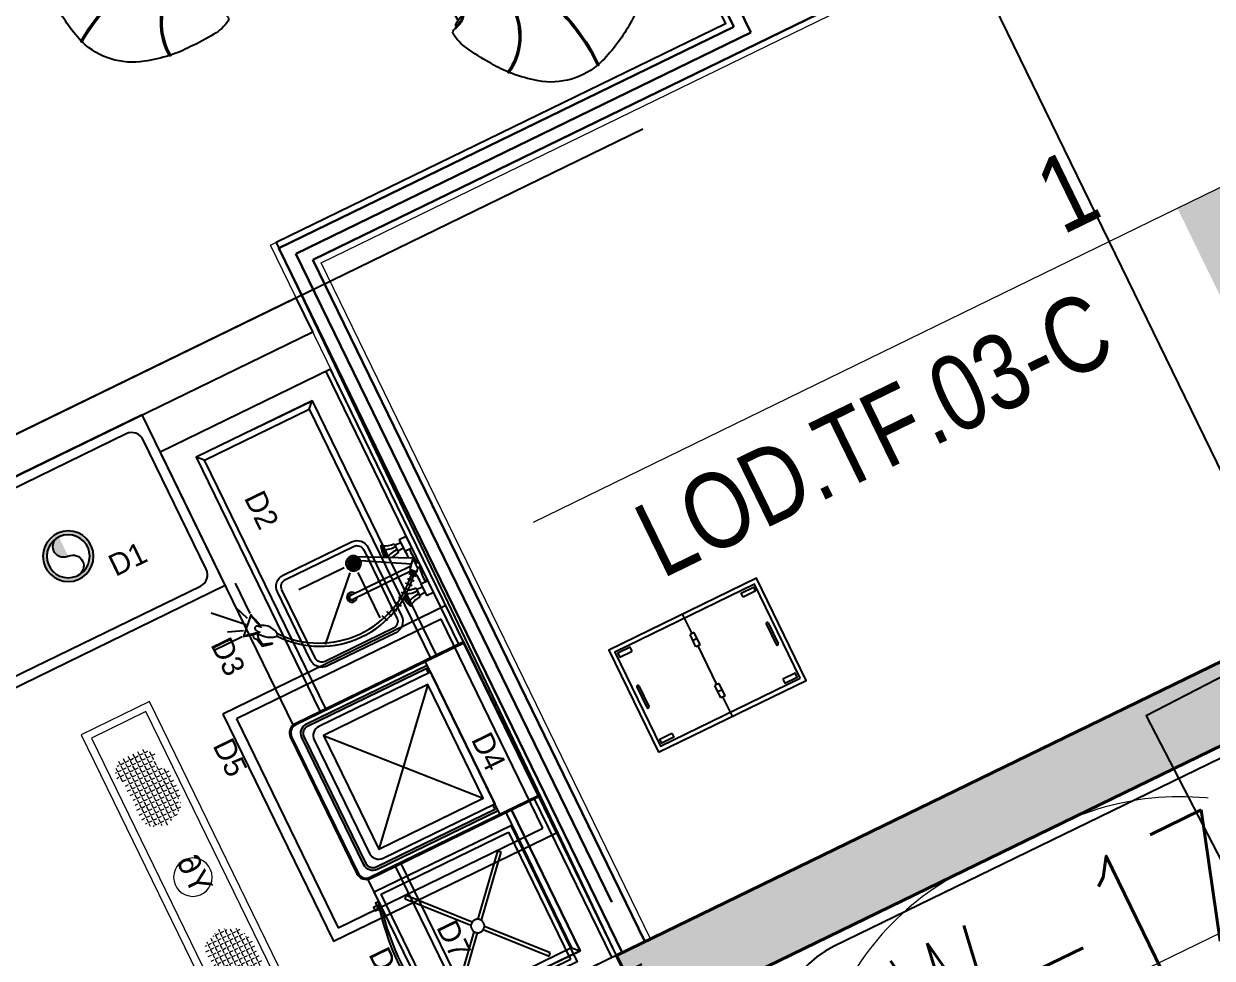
# Model space of a CAD drawing. Header units: millimetres. Extents: x 32582 to 41721, y -247935 to -234947.
# Drawn here: x 39140.2 to 39610.1, y -244107.4 to -243737.7 of the extents above; entities that cross this region are included whole.
import ezdxf
from ezdxf.enums import TextEntityAlignment as Align

# ---------------------------------------------------------------- set-up
doc = ezdxf.new("R2010")
doc.units = ezdxf.units.MM
doc.header["$LTSCALE"] = 300
doc.header["$MEASUREMENT"] = 0
for name, pattern in [('ACAD_ISO03W100', [30, 12, -18]), ('DASHED', [19.049999999999997, 12.7, -6.349999999999998]), ('DGN Style 2', [4.165224211938893, 2.499134527163335, -1.666089684775558]), ('DGN Style 4', [1.9026549028481765, 0.9507332431471213, -0.4753666215735606, 0.001188416553933902, -0.4753666215735606]), ('TDME_Fave_column_LGM$0$HIDDENX2', [0.75, 0.5, -0.25]), ('TDME_Fave_Core_L3$0$( Hidden )', [0.375, 0.25, -0.125])]:
    doc.linetypes.add(name, pattern=pattern)
for name, color, linetype in [('1', 1, 'Continuous'), ('I-FURNITURE', 2, 'Continuous'), ('ID-facade', 1, 'Continuous'), ('Kitchen-wall', 3, 'Continuous'), ('Sktürk_Çizgi', 7, 'Continuous')]:
    doc.layers.add(name, color=color, linetype=linetype)
for name, color, linetype, lineweight in [('A-_FNSH----_H-', 8, 'Continuous', 0), ('A-_RALG----_E-', 9, 'Continuous', 0), ('G-GRID_A', 1, 'DGN Style 4', 0), ('GRC-Ekipman', 4, 'Continuous', 25), ('GRC-yer ızgarası', 40, 'Continuous', 15), ('STRUCTURES', 3, 'DGN Style 2', 0), ('TARGET', 7, 'Continuous', 0), ('TDME_FASHION_L3$0$A-_FNSH----_E-', 7, 'Continuous', 13), ('TDME_FASHION_L3$0$A-_WALL----_E-', 1, 'Continuous', 30), ('TDME_Fave_column_L3$0$A-_CONC----_E-', 3, 'Continuous', 40), ('TDME_Fave_column_LGM$0$A-_SLABEDGE_E-', 2, 'Continuous', 13), ('TDME_Fave_Core_L3$0$A-_ANOTSYBL_P-', 1, 'Continuous', 30)]:
    doc.layers.add(name, color=color, linetype=linetype, lineweight=lineweight)
doc.layers.add('LEASE LINE', color=7, linetype='DGN Style 4', lineweight=30, true_color=0xf60929)
doc.styles.add('FAE-WSP-SW-04-PL-STR-0575-01$0$X-Level 4 GA$0$ROMANS', font='Romans.shx', dxfattribs={"width": 0.75})
doc.styles.add('GENTEXT', font='arial.ttf', dxfattribs={"height": 0.25})
doc.styles.get("Standard").update_dxf_attribs({"font": 'arial.ttf'})
doc.styles.add('TAKSİM', font='GOTHIC.TTF', dxfattribs={"height": 20})

# ---------------------------------------------------------------- blocks, each defined once
blk = doc.blocks.new('*U23')
at = {"layer": 'TARGET', "lineweight": 13}
blk.add_line((-1651.113605780009, 0), (1416.532969148101, 0), dxfattribs=at)
blk.add_solid([(1181.952332377434, -902.6254901885986), (1416.532968759537, -902.6254916191101), (1181.952332496643, 0), (1416.532969474792, 0)], dxfattribs=at)
at = {"layer": 'TARGET', "style": 'GENTEXT', "width": 0.8, "flags": 8}
blk.add_attdef('SECTIONNUMBER', text='', height=250.0000000000001, dxfattribs=at).set_placement((-131.5917048454285, 9.739329814910889, -6.784553192054061e-06), align=Align.BOTTOM_CENTER)
blk.add_attdef('SHEETNUMBER', text='', height=250.0000000000001, dxfattribs=at).set_placement((28.38478326797485, -112.6999402046204, -6.784553192052493e-06), align=Align.TOP_CENTER)
blk = doc.blocks.new('*U26')
at = {"layer": 'Defpoints'}
blk.add_lwpolyline([(-4.250000418682745, -2.00000000000007), (4.250000418682745, -2.00000000000007, 0.9999999999999999), (4.250000418682745, 2), (-4.250000418682745, 2, 0.9999999999999999)], format="xyb", close=True, dxfattribs=at)
at = {"layer": 'Defpoints', "style": 'FAE-WSP-SW-04-PL-STR-0575-01$0$X-Level 4 GA$0$ROMANS', "width": 0.75}
blk.add_attdef('SW_NO', text='', height=2.5, dxfattribs=at).set_placement((0, 0), align=Align.MIDDLE_CENTER)
blk = doc.blocks.new('A$C5ED46BB0')
at = {"layer": '1', "color": 1, "linetype": 'Continuous'}
blk.add_line((384.7143687448797, 478.6485025416528), (405.0515008130942, 478.6476356069011), dxfattribs=at)
for centre, radius, start, end in [((308.0188079828043, 499.4966634201837), 288.2363591753516, 108.8763352420021, 162.0641787355642), ((217.1211716123878, 773.0000841957606), 2.47680268503434, 18.08048896751484, 198.0804889674901), ((-417.0689818423625, 356.2081938907802), 756.4995704799138, 8.713086735933773, 33.36233767606597), ((386.6384253557935, 171.335925555989), 625.1949405496005, 89.447133967271, 105.5082429100715), ((-411.0806875614219, 355.8091086259299), 756.4995704799138, 8.86926549701986, 33.53811562246491), ((398.8943339992883, 135.514088671443), 661.0169677300429, 74.92027239226589, 90.53943157572783), ((1201.422778873605, 355.8091086259299), 756.4995704799138, 146.4618843775351, 171.1307345029801), ((1207.411073154546, 356.2081938907802), 756.4995704799138, 146.637662323934, 171.2869132640662), ((573.2209196997953, 773.0000841957606), 2.47680268503434, 341.9195110325099, 161.9195110324852), ((482.3232833293787, 499.4966634201837), 288.2363591753516, 17.93582126443586, 71.12366475799794), ((685.7570261778837, 366.828354330607), 688.5437976262473, 161.2406869129142, 169.7106585055949), ((104.5850651342994, 366.828354330607), 688.5437976262473, 10.28934149440512, 18.75931308708576), ((515.1036304760397, 404.4310727269437), 513.9595418294032, 171.0729751763405, 180.2097471846177), ((8.536424099226451, 486.885153693479), 2.940996239266989, 94.88079991432647, 246.6292550058341), ((20.61090020566803, 234.1426893210992), 250.3931039299243, 37.12317988068224, 93.0312881718708), ((20.61090020566803, 234.1426893210992), 255.9696799410094, 37.60565785074306, 92.75980622221596), ((384.7143687448797, 287.150664332516), 191.4978382091373, 89.99607913560214, 149.1802037005656), ((405.6277225673034, 287.150664332516), 191.4978382091373, 30.81979629943445, 90.17240468464644), ((769.7311911065148, 234.1426893210992), 255.9696799410094, 87.24019377778406, 142.3943421492569), ((769.7311911065148, 234.1426893210992), 250.3931039299243, 86.96871182812922, 142.8768201193178), ((781.8056672129566, 486.885153693479), 2.940996239266989, 293.3707449941659, 85.11920008567354), ((275.2384608361433, 404.4310727269437), 513.9595418294032, 359.7902528153822, 8.927024823659492), ((774.4100415443077, 360.2950148067926), 774.4161391370628, 176.8722095457439, 184.8479960705879), ((761.3950403322164, 239.1884780653322), 560.5047213700086, 164.8936358499819, 178.5750871006314), ((28.94705097996666, 239.188478065332), 560.5047213700085, 1.424912899368658, 15.10636415001809), ((15.93204976787547, 360.2950148067926), 774.4161391370628, 355.1520039294121, 3.127790454256069), ((164.2116357047097, 299.1366923736423), 161.504168488207, 181.5219625053804, 209.0181486314881), ((626.1304556074732, 299.1366923736418), 161.5041684882072, 330.9818513685119, 358.4780374946197), ((75.28839893871918, 255.7070268307609), 125.8017139854403, 307.0922083062513, 358.8246152448348), ((715.053692373464, 255.7070268307609), 125.8017139854403, 181.1753847551652, 232.9077916937487), ((36.19215389095802, 231.3153252542515), 16.88879050330972, 218.5374077042029, 288.0733895719567), ((76.03105442841161, 147.1629888509001), 76.3825808169487, 59.6569940233533, 116.9347244905173), ((73.28390330091156, 46.34618825760867), 172.1880536648567, 76.5442433825742, 100.3340303790173), ((60.4248894313248, 216.7138484181942), 6.255844113696832, 173.010044704191, 252.1016223527563), ((75.22615104427041, 323.7169189964977), 114.1874768758671, 261.5781813723997, 287.3553052673132), ((-3.513086792130252, 147.0640960775718), 101.1443062408895, 2.903558127421923, 38.14215588253222), ((75.28657304808826, 178.4922135642746), 52.37764412821211, 329.2085686656823, 41.33040826515006), ((715.0555182640951, 178.4922135642746), 52.37764412821211, 138.6695917348499, 210.7914313343177), ((714.3110368837713, 147.1629888509001), 76.3825808169487, 63.06527550948269, 120.3430059766467), ((717.0581880112715, 46.34618825760867), 172.1880536648567, 79.6659696209827, 103.4557566174258), ((715.115940267913, 323.7169189964977), 114.1874768758671, 252.6446947326868, 278.4218186276003), ((793.855178104313, 147.0640960775718), 101.1443062408895, 141.8578441174678, 177.0964418725781), ((729.9172018808581, 216.7138484181942), 6.255844113696832, 287.8983776472437, 6.989955295809006), ((754.149937421225, 231.3153252542515), 16.88879050330972, 251.9266104280433, 321.4625922957971), ((93.92519179383203, 149.3723751060186), 3.94899349888973, 48.55626404119092, 185.8455073826219), ((240.1772693473504, 153.4981519692894), 150.2487807838439, 181.72695400109, 267.27427199285), ((116.69945968406, 282.8699494802459), 132.0850267103312, 261.220474986607, 285.1229813650784), ((550.1648219648328, 153.4981519692894), 150.2487807838439, 272.72572800715, 358.27304599891), ((673.6426316281227, 282.8699494802459), 132.0850267103312, 254.877018634909, 278.779525013393), ((696.416899518351, 149.3723751060186), 3.94899349888973, 354.154492617378, 131.4437359588091), ((342.3063188913929, 1740.991327391808), 1741.004646470722, 266.4014659889381, 271.6577146555105), ((444.6125349463118, 1851.668167562851), 1851.681493424957, 268.3925861159649, 273.4893022857874)]:
    blk.add_arc(centre, radius, start, end, dxfattribs=at)
blk = doc.blocks.new('A$C723D60DA')
at = {"layer": 'Sktürk_Çizgi'}
for points in [[(1.4235042727e-06, 3.661795100921153), (60.00000142350429, 3.661795100921153), (60.00000142350429, 63.66179510092115), (1.4235042727e-06, 63.66179510092115)], [(53.17373301642465, 2.203795100922433), (54.63173301642519, 2.203795100922433), (54.63173301642519, 0.7457951009237149), (53.17373301642465, 0.7457951009237149)]]:
    blk.add_lwpolyline(points, close=True, dxfattribs=at)
at = {"layer": 'Sktürk_Çizgi', "linetype": 'DASHED', "ltscale": 0.5}
blk.add_lwpolyline([(2.000001423504272, 5.661795100921153), (58.00000142350429, 5.661795100921153), (58.00000142350429, 61.66179510092115), (2.000001423504272, 61.66179510092115)], close=True, dxfattribs=at)
for points in [[(6.838595106871708, 54.64514824103935), (7.881266482141199, 55.68781961630884)], [(6.838595106871708, 54.64514824103935), (27.66093913687428, 35.82280421104042)], [(7.881266482141199, 55.68781961630884), (28.70361051214194, 36.8654755863081)], [(31.36967628261436, 36.93875953405585), (52.11873636486552, 55.68781961630884)], [(32.41234765788068, 35.89608815878819), (53.16140774013229, 54.64514824103935)], [(52.11873636486552, 55.68781961630884), (53.16140774013229, 54.64514824103935)], [(27.58765518912606, 33.1567384405662), (6.838595106871708, 14.40767835831684)], [(32.3390637101329, 33.23002238831577), (53.16140774013229, 14.40767835831684)], [(28.63032656439373, 32.11406706530397), (7.881266482141199, 13.36500698305099)], [(31.29639233486614, 32.18735101305174), (52.11873636486552, 13.36500698305099)], [(7.881266482141199, 13.36500698305099), (6.838595106871708, 14.40767835831684)], [(52.11873636486552, 13.36500698305099), (53.16140774013229, 14.40767835831684)]]:
    blk.add_lwpolyline(points, dxfattribs=at)
at = {"layer": 'Sktürk_Çizgi'}
for points in [[(52.20662607739678, 3.177623255441176), (52.20662607739678, 3.661795100921153), (55.85162607739722, 3.661795100921153)], [(55.85162607739722, 3.311603259512593), (55.85162607739722, 2.203795100922433), (52.20662607739678, 2.203795100922433)]]:
    blk.add_lwpolyline(points, dxfattribs=at)
at = {"layer": 'Sktürk_Çizgi', "linetype": 'DASHED', "ltscale": 0.5}
blk.add_circle((30.00000142350473, 34.52641329967811), 2.674292761795744, dxfattribs=at)
at = {"layer": 'Sktürk_Çizgi'}
for centre, radius, start, end in [((29.900358839815, 100.6064410498302), 100.6064337190947, 254.4940823242043, 285.5059176757957), ((29.900358839815, 109.4891648689026), 108.4891575381673, 257.281873240345, 282.718126759655)]:
    blk.add_arc(centre, radius, start, end, dxfattribs=at)
blk = doc.blocks.new('23434324')
h = blk.add_hatch(color=7)
edge = h.paths.add_edge_path()
edge.add_line((2395.578636301163, 1826.784384428606), (2395.078636301163, 1826.784384428606))
edge.add_line((2395.078636301163, 1826.784384428606), (2395.078636301163, 1752.784384428606))
edge.add_arc((2391.578636301163, 1752.784384428606), 3.5, -90, 0, ccw=False)
edge.add_line((2391.578636301163, 1749.284384428606), (2331.578636301163, 1749.284384428606))
edge.add_arc((2331.578636301163, 1752.784384428606), 3.5, 180, 270, ccw=False)
edge.add_line((2328.078636301163, 1752.784384428606), (2328.078636301163, 1826.784384428606))
edge.add_line((2328.078636301163, 1826.784384428606), (2327.578636301163, 1826.784384428606))
edge.add_line((2327.578636301163, 1826.784384428606), (2327.578636301163, 1809.868606398034))
edge.add_line((2327.578636301163, 1809.868606398034), (2327.578636301163, 1752.784384428606))
edge.add_arc((2331.578636301163, 1752.784384428606), 4, 180, 270)
edge.add_line((2331.578636301163, 1748.784384428606), (2391.578636301163, 1748.784384428606))
edge.add_arc((2391.578636301163, 1752.784384428606), 4, 270, 360)
edge.add_line((2395.578636301163, 1752.784384428606), (2395.578636301163, 1826.784384428606))
blk.add_hatch(color=7).paths.add_polyline_path([(2393.578636301163, 1809.868606398034), (2390.578636301163, 1809.868606398034), (2390.578636301163, 1808.868606398034), (2392.578636301163, 1808.868606398034), (2392.578636301163, 1756.784384428606, -0.4142135623730951), (2389.578636301163, 1753.784384428606), (2333.578636301163, 1753.784384428606, -0.4142135623730951), (2330.578636301163, 1756.784384428606), (2330.578636301163, 1808.868606398034), (2332.578636301163, 1808.868606398034), (2332.578636301163, 1809.868606398034), (2329.578636301163, 1809.868606398034), (2329.578636301163, 1756.784384428606, 0.4142135623730951), (2333.578636301163, 1752.784384428606), (2389.578636301163, 1752.784384428606, 0.4142135623730951), (2393.578636301163, 1756.784384428606)])
at = {"color": 7}
for points in [[(2331.578636301163, 1748.784384428606), (2391.578636301163, 1748.784384428606, 0.414213562373095), (2395.578636301163, 1752.784384428606), (2395.578636301163, 1826.784384428606), (2327.578636301163, 1826.784384428606), (2327.578636301163, 1752.784384428606, 0.414213562373095)], [(2331.578636301163, 1749.284384428606), (2391.578636301163, 1749.284384428606, 0.414213562373095), (2395.078636301163, 1752.784384428606), (2395.078636301163, 1826.784384428606), (2328.078636301163, 1826.784384428606), (2328.078636301163, 1752.784384428606, 0.414213562373095)]]:
    blk.add_lwpolyline(points, format="xyb", close=True, dxfattribs=at)
for points in [[(2327.578636301163, 1809.868606398034), (2327.578636301163, 1826.784384428606), (2395.578636301163, 1826.784384428606), (2395.578636301163, 1809.868606398034)], [(2390.578636301163, 1826.784384428606), (2332.578636301163, 1826.784384428606)], [(2395.078636301163, 1809.868606398034), (2328.078636301163, 1809.868606398034)], [(2332.578636301163, 1809.868606398034), (2390.578636301163, 1809.868606398034)], [(2336.578636301162, 1760.784384428606), (2386.578636301163, 1760.784384428606), (2386.578636301163, 1806.784384428606), (2336.578636301163, 1806.784384428606), (2336.578636301162, 1760.784384428606), (2386.578636301163, 1806.784384428606), (2336.578636301163, 1806.784384428606), (2386.578636301163, 1760.784384428606)]]:
    blk.add_lwpolyline(points, dxfattribs=at)
for points in [[(2393.578636301163, 1809.868606398034), (2393.578636301163, 1756.784384428606, -0.414213562373095), (2389.578636301163, 1752.784384428606), (2333.578636301163, 1752.784384428606, -0.414213562373095), (2329.578636301163, 1756.784384428606), (2329.578636301163, 1809.868606398034)], [(2332.578636301163, 1809.868606398034), (2332.578636301163, 1760.784384428606, 0.414213562373095), (2336.578636301163, 1756.784384428606), (2386.578636301163, 1756.784384428606, 0.414213562373095), (2390.578636301163, 1760.784384428606), (2390.578636301163, 1809.868606398034)], [(2390.578636301163, 1808.868606398034), (2392.578636301163, 1808.868606398034), (2392.578636301163, 1756.784384428606, -0.4142135623730951), (2389.578636301163, 1753.784384428606), (2333.578636301163, 1753.784384428606, -0.4142135623730951), (2330.578636301163, 1756.784384428606), (2330.578636301163, 1808.868606398034), (2332.578636301163, 1808.868606398034)]]:
    blk.add_lwpolyline(points, format="xyb", dxfattribs=at)
blk = doc.blocks.new('errere')
at = {"color": 1}
blk.add_lwpolyline([(93.74635105222978, 2378.24700648331), (193.7463510522298, 2378.24700648331), (193.7463510522298, 2476.24700648331), (93.74635105222978, 2476.24700648331)], close=True, dxfattribs=at)
at = {"color": 1, "linetype": 'ACAD_ISO03W100', "ltscale": 0.5}
blk.add_lwpolyline([(97.74635105222978, 2382.24700648331), (189.7463510522298, 2382.24700648331), (189.7463510522298, 2472.24700648331), (97.74635105222978, 2472.24700648331)], close=True, dxfattribs=at)
at = {"color": 1}
blk.add_blockref('23434324', (-2217.832285248933, 649.4626220547034), dxfattribs=at)
blk = doc.blocks.new('FDSDDSDF')
at = {"color": 7, "linetype": 'ByBlock', "lineweight": -2}
for p, q in [((2048.776533559095, 2220.753928405097), (2048.776533559095, 2223.852638221763)), ((2053.976533559107, 2220.753928405097), (2053.976533559107, 2223.852638221763)), ((2068.276538655205, 2220.753924042287), (2068.276538655205, 2223.838541021755)), ((2073.476538655217, 2220.753924042287), (2073.476538655217, 2223.838541021755)), ((2048.776533559095, 2220.753928405097), (2053.976533559107, 2220.753928405097)), ((2049.426533559089, 2218.263501138319), (2053.326533559084, 2218.263501138319)), ((2050.076533559084, 2218.263501138319), (2050.076533559084, 2220.753928405097)), ((2052.676533559089, 2220.753928405097), (2052.676533559089, 2218.263501138319)), ((2060.146755264911, 2222.344264828091), (2060.146755264911, 2222.877452837691)), ((2060.146755264911, 2193.887716258915), (2060.146755264911, 2220.374615332845)), ((2062.096755264923, 2222.877452837691), (2062.096755264923, 2222.344264828091)), ((2062.096755264923, 2220.028550210246), (2062.096755264923, 2193.887717484884)), ((2068.276538655205, 2220.753924042287), (2073.476538655217, 2220.753924042287)), ((2068.926538655199, 2218.26349677551), (2072.826538655223, 2218.26349677551)), ((2069.576538655223, 2218.26349677551), (2069.576538655223, 2220.753924042287)), ((2072.176538655199, 2220.753924042287), (2072.176538655199, 2218.26349677551))]:
    blk.add_line(p, q, dxfattribs=at)
at = {"color": 7}
for p, q in [((2063.47804831729, 2221.344940195792), (2061.389920173136, 2219.354927306933)), ((2063.776354324418, 2221.046447858437), (2061.688226180263, 2219.056434969575)), ((2064.174086396768, 2220.548954232196), (2062.085958252613, 2218.558941343334)), ((2064.770698411022, 2220.250442702891), (2062.682570266868, 2218.260429814029)), ((2066.262214540922, 2218.857433680689), (2064.174086396768, 2216.867420791827)), ((2067.554864634654, 2217.364914418068), (2065.466736490499, 2215.374901529206)), ((2068.748088663178, 2215.77290410698), (2066.659960519009, 2213.782891218118)), ((2070.140164822118, 2214.280404036305), (2068.052036677949, 2212.290391147443)), ((2071.43281491585, 2212.389882195912), (2069.344686771681, 2210.39986930705)), ((2072.940481707974, 2210.019783716107), (2070.514310250098, 2208.459616256733)), ((2073.934839700315, 2207.532258009058), (2071.508668242455, 2205.972090549684)), ((2074.916992935537, 2204.841917843416), (2072.210287708305, 2203.844833465304)), ((2075.712457080222, 2202.453902376783), (2073.00575185299, 2201.456817998668)), ((2063.660850043856, 2157.7148189474), (2062.480275247926, 2153.956531231911)), ((2063.070562645891, 2153.741765208084), (2063.929168284561, 2157.661129621102)), ((2063.929168284561, 2157.661129621102), (2063.660850043856, 2157.7148189474)), ((2049.32991391775, 2154.965525991324), (2035.963532599893, 2154.965525991324)), ((2050.681566080671, 2153.162116394179), (2044.674201503203, 2150.907849599764)), ((2049.899423639344, 2154.915536753161), (2056.293002441783, 2148.603717734485)), ((2059.636152822782, 2153.634386555481), (2057.704286952877, 2154.06390988451)), ((2058.5092353092, 2151.970008721568), (2059.797137401412, 2152.882735987289)), ((2062.480275247926, 2153.956531231911), (2059.636152822782, 2153.634386555481)), ((2059.797137401412, 2152.882735987289), (2063.070562645891, 2153.741765208084)), ((2052.633960263625, 2151.508998926777), (2042.421443263094, 2141.139398541193)), ((2054.285990389438, 2149.555297199895), (2052.033232149329, 2143.69423040314)), ((2056.238384572407, 2148.052452670283), (2056.238384572407, 2135.428585490285)), ((2057.596966022389, 2152.292144679363), (2058.5092353092, 2151.970008721568))]:
    blk.add_line(p, q, dxfattribs=at)
at = {"color": 7, "linetype": 'ByBlock', "lineweight": -2}
for points in [[(2053.976533559107, 2223.852638221763), (2048.776533559095, 2223.852638221763)], [(2073.476538655217, 2223.838541021755), (2068.276538655205, 2223.838541021755)]]:
    blk.add_lwpolyline(points, dxfattribs=at)
at = {"color": 7}
blk.add_lwpolyline([(2057.745433417669, 2222.344264828091), (2047.168877387954, 2201.770918628321, 1.62319880521951), (2048.665034212866, 2201.770918628321), (2059.520790892373, 2220.888053550971)], format="xyb", dxfattribs=at)
blk.add_lwpolyline([(2063.47804831729, 2221.344940195792), (2062.232955865951, 2222.344264828091), (2057.745433417669, 2222.344264828091), (2061.389920173136, 2219.354927306933)], dxfattribs=at)
blk.add_lwpolyline([(2061.70401116188, 2160.901949182233, 0.2395340808181282), (2060.943710261879, 2161.137148333346, 0.08441451075952303), (2058.914886073656, 2160.422613606978, 0.04226801795144841), (2056.949953617815, 2159.102591126888, 0.03091720719536234), (2055.166293252939, 2156.405441146326, 0.01826481954421649), (2049.899423639344, 2154.915536753161, 0.01563640918051372), (2056.118490004486, 2156.421656057854, 0.09274278462096447), (2054.875563119476, 2154.908983090635, 0.2395340808177089), (2055.133728183162, 2154.156170431911, 0.2395340808180865), (2055.894029083177, 2153.920971280797, 0.08648067687443176), (2057.65453503068, 2155.065029336195, 0.01515247711172446), (2056.293002441783, 2148.603717734485, 0.01766601269221115), (2057.694237698462, 2154.086574766789, 0.0322929067136397), (2060.049762096354, 2156.095473074635, 0.04226801795169791), (2061.309543104329, 2158.099561574666, 0.08441451075959326), (2061.962176225566, 2160.149136523513, 0.2395340808178641)], format="xyb", close=True, dxfattribs=at)
at = {"color": 7, "linetype": 'ByBlock', "lineweight": -2}
for centre, radius, start, end in [((2055.651705566371, 2240.975756869806), 18.28127732013146, 264.7424289307631, 283.0793198063536), ((2061.119123559081, 2221.822537138311), 1.89265399570882, 110.2111946950999, 134.6611177149054), ((2061.121755264917, 2222.877452837691), 0.975259944938526, 0, 180), ((2061.119123559081, 2221.822537138311), 1.89265399570882, 42.21672781528373, 69.50293350579227), ((2066.328028418603, 2241.354758544747), 18.65314256099816, 258.2229208496152, 275.9960649074337), ((2039.47263598915, 2218.646752251322), 9.961272923113981, 330.3142218666457, 357.7950516506398), ((2038.295014516406, 2218.263501138319), 12.43151904268544, 337.232767813249, 0), ((2064.458052601767, 2218.263501138319), 12.43151904268544, 180, 202.7672321867506), ((2063.280431129052, 2218.646752251322), 9.961272923113981, 182.2049483493599, 201.1959109551609), ((2055.236029389881, 2195.159166379929), 25.78405449758679, 86.08981031460429, 92.79989032673237), ((2055.236029389881, 2195.159166379929), 25.78405449758679, 79.99091880511143, 80.788955660146), ((2061.119123559081, 2221.822537138311), 1.89265399570882, 222.2167278152837, 239.08544963102), ((2067.762403300774, 2185.726419427442), 35.21662963778048, 89.1634965439574, 98.04747923239697), ((2058.97264108526, 2218.646747888512), 9.961272923113981, 339.3769680833292, 357.7950516506398), ((2057.795019612516, 2218.26349677551), 12.43151904268544, 338.7072069953956, 0), ((2083.958057697906, 2218.26349677551), 12.43151904268544, 180, 202.7672321867506), ((2082.780436225162, 2218.646747888512), 9.961272923113981, 182.20494834936, 209.6857781333543), ((2048.126533559101, 2213.388501138319), 0.325, 89.99950544161025, 270.0004945583897), ((2048.12653636439, 2213.388501138319), 0.3249999999879106, 90, 270), ((2048.12653636439, 2213.388501138319), 0.3249999999879106, 90, 90.00049455838978), ((2050.076533559084, 2213.388501138319), 0.325, 146.4256718199723, 270.0004945583897), ((2052.676533559089, 2213.388501138319), 0.325, 269.9995054416102, 33.57432818002766), ((2072.176538655199, 2213.38849677551), 0.325, 269.9995054416102, 33.57432818002766), ((2074.126538655211, 2213.38849677551), 0.325, 269.9995054416102, 90.00049455838978), ((2049.101533559107, 2210.823185115975), 2.443284854441187, 66.48101358774291, 113.5189864122571), ((2048.126533559101, 2213.388501138319), 0.325, 270, 270.0004945583897), ((2051.376532156442, 2220.853341407618), 8.44062215148252, 247.3536187406133, 278.9716477901079), ((2051.37653636439, 2209.241987222117), 4.03657972859521, 71.21272001101852, 108.7872799889815), ((2053.651534961725, 2210.829087632834), 2.437872127059038, 104.5610920018201, 108.1341437762894), ((2070.8765414605, 2209.241982859336), 4.03657972859521, 71.21272001101852, 105.1387207581319), ((2070.876537252552, 2220.853337044808), 8.44062215148252, 266.181409460279, 292.6463812593867), ((2073.151540057835, 2210.829083270054), 2.437872127059038, 66.42574637959206, 108.1341437762894), ((2061.121755264917, 2193.91545718643), 1.95, 120.0000000000602, 59.99999999993978), ((2061.121755264917, 2193.887718476685), 1.169999999999985, 146.4426902387193, 33.55730976128075), ((2061.121755264917, 2193.887718476685), 0.9749999999999852, 180, 0)]:
    blk.add_arc(centre, radius, start, end, dxfattribs=at)
at = {"color": 7}
for centre, radius, start, end in [((2037.484267962947, 2191.010783785674), 38.13185463672283, 308.4414651135535, 49.68274751451579), ((2038.623782025428, 2190.901225546495), 38.31248798612358, 307.6631253311646, 50.95722629138015)]:
    blk.add_arc(centre, radius, start, end, dxfattribs=at)
blk = doc.blocks.new('70x75x85')
at = {"color": 7}
blk.add_lwpolyline([(63404.02861447042, 28446.6479025296), (63474.02861447039, 28446.64790252951), (63474.02861447042, 28521.64790252951), (63404.02861447044, 28521.64790252961)], close=True, dxfattribs=at)
for points in [[(63474.02861447042, 28521.64790252951), (63474.02861447042, 28519.6479025295), (63404.0286144705, 28519.6479025296)], [(63412.02861447044, 28484.1479025296), (63412.02861447047, 28509.64790252961), (63474.02861447036, 28509.64790252953)], [(63412.02861447047, 28509.64790252961), (63412.02861447042, 28458.6479025296), (63474.02861447039, 28458.64790252953)], [(63474.02861447036, 28509.64790252953), (63412.02861447047, 28509.64790252961), (63412.02861447042, 28458.6479025296), (63474.02861447039, 28458.64790252953)], [(63414.52861447047, 28507.14790252958), (63412.02861447047, 28509.64790252961)], [(63474.02861447042, 28507.14790252951), (63414.52861447047, 28507.14790252958), (63414.52861447042, 28461.1479025296), (63474.02861447036, 28461.14790252951)], [(63414.52861447042, 28461.1479025296), (63412.02861447042, 28458.6479025296)]]:
    blk.add_lwpolyline(points, dxfattribs=at)
blk = doc.blocks.new('ARB. un  şeker')
at = {"color": 253, "ltscale": 5}
for p, q in [((-27, -3.600000000000362), (-18, -3.600000000000362)), ((-27, -4.500000000000452), (-18, -4.500000000000452)), ((-31.05000000000109, -31.59999999999945), (-36.45000000000073, -31.59999999999945)), ((-36.45000000000073, -31.59999999999945), (-36.45000000000073, -33.39999999999964)), ((-33.75, -31.59999999999945), (-33.75, -33.39999999999964)), ((-31.05000000000109, -31.59999999999945), (-31.05000000000109, -33.39999999999964)), ((-8.549999999999272, -31.59999999999945), (-13.95000000000073, -31.59999999999945)), ((-13.95000000000073, -31.59999999999945), (-13.95000000000073, -33.39999999999964)), ((-11.25, -31.59999999999945), (-11.25, -33.39999999999964)), ((-8.549999999999272, -31.59999999999945), (-8.549999999999272, -33.39999999999964)), ((-31.05000000000109, -33.39999999999964), (-36.45000000000073, -33.40000000000009)), ((-8.549999999999272, -33.39999999999964), (-13.95000000000073, -33.39999999999964)), ((-27, -60.5), (-18, -60.5)), ((-27, -61.40000000000011), (-18, -61.40000000000011))]:
    blk.add_line(p, q, dxfattribs=at)
at = {"ltscale": 5}
for p, q in [((-36.45000000000073, -32.49999999999956), (-45, -32.5)), ((-13.95000000000073, -32.49999999999956), (-31.05000000000109, -32.5)), ((0, -32.5), (-8.549999999999272, -32.49999999999956))]:
    blk.add_line(p, q, dxfattribs=at)
for points in [[(1.819e-12, -65), (0, 0), (-45, 0), (-44.99999999999817, -65)], [(-1.799999999999271, -1.800000000000181), (-43.20000000000073, -1.800000000000181), (-43.20000000000073, -63.19999999999982), (-1.799999999999271, -63.19999999999982)]]:
    blk.add_lwpolyline(points, close=True, dxfattribs=at)
at = {"color": 251, "ltscale": 5}
for points in [[(-40.49999999999999, -8.099999999999909), (-42.29999999999927, -8.099999999999909), (-42.29999999999927, -2.699999999999818), (-40.49999999999999, -2.699999999999818)], [(-4.5, -8.099999999999909), (-2.700000000000727, -8.099999999999909), (-2.700000000000727, -2.699999999999818), (-4.5, -2.699999999999818)], [(-40.49999999999999, -56.90000000000055), (-42.29999999999927, -56.90000000000055), (-42.29999999999927, -62.30000000000018), (-40.49999999999999, -62.30000000000018)], [(-4.5, -56.90000000000055), (-2.700000000000727, -56.90000000000055), (-2.700000000000727, -62.30000000000018), (-4.5, -62.30000000000018)]]:
    blk.add_lwpolyline(points, close=True, dxfattribs=at)
at = {"color": 253, "ltscale": 5}
for centre, start, end in [((-27, -4.050000000000181), 90, 270), ((-18, -4.050000000000181), 270, 90), ((-27, -60.94999999999981), 90, 270), ((-18, -60.94999999999981), 270, 90)]:
    blk.add_arc(centre, 0.45, start, end, dxfattribs=at)
blk = doc.blocks.new('100')
at = {"layer": 'Sktürk_Çizgi'}
h = blk.add_hatch(color=256, dxfattribs=at)
edge = h.paths.add_edge_path(flags=17)
edge.add_arc((63719.64626116568, 30258.88398651997), 8.5, 0, 360)
edge = h.paths.add_edge_path()
edge.add_arc((63719.64626116568, 30258.88398651997), 10, 0, 360)
edge = h.paths.add_edge_path(flags=16)
edge.add_arc((63719.6462611657, 30263.13398651997), 4.25, 270.0000000016675, 450.0000000016675)
blk.add_line((63668.86173470024, 30296.38398651994), (63770.43078763084, 30296.38398652009), dxfattribs=at)
blk.add_lwpolyline([(63668.86173470033, 30296.3839865199), (63770.43078763087, 30296.38398652003), (63770.43078763079, 30221.38398652003), (63668.86173470033, 30221.3839865199)], close=True, dxfattribs=at)
blk.add_lwpolyline([(63677.8617347003, 30292.38398651993), (63761.43078763087, 30292.38398652004, -0.4142135623730951), (63766.43078763087, 30287.38398652), (63766.43078763084, 30230.38398652, -0.4142135623730951), (63761.43078763087, 30225.38398652), (63677.86173470033, 30225.38398651988, -0.4142135623730951), (63672.86173470033, 30230.38398651991), (63672.8617347003, 30287.38398651997, -0.4142135623730951)], format="xyb", close=True, dxfattribs=at)
for radius in [10, 8.5]:
    blk.add_circle((63719.64626116568, 30258.88398651997), radius, dxfattribs=at)
for centre, start, end in [((63719.6462611657, 30263.13398651997), 270.0000000016675, 90.00000000166753), ((63719.6462611657, 30254.63398652), 90.00000000166753, 270.0000000016675)]:
    blk.add_arc(centre, 4.25, start, end, dxfattribs=at)
blk = doc.blocks.new('Y6 140-30')
at = {"layer": 'GRC-yer ızgarası', "ltscale": 44}
h = blk.add_hatch(dxfattribs=at)
h.set_pattern_fill('ANGLE', color=160, scale=7.700000000028013, style=0)
h.set_pattern_definition([(180, (3880.000000050044, 4535.400000016663), (0, 2.117500000007701), [1.5400000000056, -0.5775000000021008]), (90, (3880.000000050044, 4535.400000016663), (2.117500000007701, 1e-16), [1.5400000000056, -0.5775000000021008])])
h.paths.add_polyline_path([(16.02954954936285, -15.67643769999995, -0.52056705), (16.02954954936285, -13.09012493669434, -0.52056705), (16.02954954936285, -10.58637507962703, -0.52056705), (17.80844406767573, -8.807480561306873, -0.52056705), (19.58827142653172, -7.027653202458168, -0.5205670500001773), (21.44897460950597, -8.888356385432417, -0.52056705), (24.20073707793199, -8.888356385432417, -0.5205670499998144), (25.98003977438202, -7.109053688982384, -0.5205670500001857), (27.75953712014598, -5.329556343218428, -0.52056705), (30.34849861553812, -5.329556343218428, -0.52056705), (32.93742179170659, -5.329556343218428, -0.52056705), (35.52638328709872, -5.329556343218428, -0.52056705), (38.11631626436429, -5.329556343218428, -0.5205670500001859), (39.89523425600783, -7.108474334861967, -0.52056705), (42.48514375994273, -7.10847433485469, -0.52056705), (44.26404690569326, -8.88737748060521, -0.5205670499999739), (44.63086545214173, -11.91576512040046, -0.52056705), (46.45181640039663, -13.73671606866264, -0.52056705), (46.45181640039663, -16.24592287124687, -0.520567050000178), (44.59663227760756, -18.10110699402867, -0.52056705), (44.59663227760756, -20.6963609928207, -0.5205670499996617), (42.64597950039024, -22.64701377004531, -0.520567050000255), (40.05701800501265, -22.64701377004531, -0.52056705), (37.46809482882964, -22.64701377004531, -0.52056705), (34.87913333345205, -22.64701377004531, -0.52056705), (32.12838808905508, -22.64701377004531, -0.52056705), (29.53942659366294, -22.64701377004531, -0.52056705), (26.62685928106657, -22.64701377004531, -0.52056705), (24.05828870901314, -22.64701377004531, -0.52056705), (22.2580466313666, -24.4472558476773, -0.520567049999749), (19.62774217042897, -24.4472558476773, -0.5205670500001853), (17.84824171543005, -22.66775539267837, -0.52056705), (16.02954954936285, -20.84906322661118, -0.52056705), (16.02954954936285, -18.26275046330556, -0.52056705)])
h = blk.add_hatch(dxfattribs=at)
h.set_pattern_fill('ANGLE', color=160, scale=7.700000000028013, style=0)
h.set_pattern_definition([(6.999999999999999e-15, (-3740.000000049535, 4535.400000016663), (0, 2.117500000007701), [1.5400000000056, -0.5775000000021008]), (90, (-3740.000000049535, 4535.400000016663), (-2.117500000007701, 1e-16), [1.5400000000056, -0.5775000000021008])])
h.paths.add_polyline_path([(123.9704504511464, -15.67643769999995, 0.52056705), (123.9704504511464, -13.09012493669434, 0.52056705), (123.9704504511464, -10.58637507962703, 0.52056705), (122.191555932819, -8.807480561306873, 0.52056705), (120.4117285739776, -7.027653202458168, 0.5205670500001773), (118.5510253910033, -8.888356385432417, 0.52056705), (115.7992629225773, -8.888356385432417, 0.5205670499998144), (114.0199602261273, -7.109053688982384, 0.5205670500001857), (112.2404628803488, -5.329556343218428, 0.52056705), (109.6515013849712, -5.329556343218428, 0.52056705), (107.0625782088027, -5.329556343218428, 0.52056705), (104.4736167134106, -5.329556343218428, 0.52056705), (101.883683736145, -5.329556343218428, 0.5205670500001859), (100.1047657445015, -7.108474334861967, 0.52056705), (97.51485624055205, -7.10847433485469, 0.52056705), (95.73595309481607, -8.88737748060521, 0.5205670499999739), (95.36913454836758, -11.91576512040046, 0.52056705), (93.54818360011268, -13.73671606866264, 0.52056705), (93.54818360011268, -16.24592287124687, 0.520567050000178), (95.40336772288721, -18.10110699402867, 0.52056705), (95.40336772288721, -20.6963609928207, 0.5205670499996617), (97.35402050010453, -22.64701377004531, 0.520567050000255), (99.9429819954967, -22.64701377004531, 0.52056705), (102.5319051716797, -22.64701377004531, 0.52056705), (105.1208666670572, -22.64701377004531, 0.52056705), (107.8716119114542, -22.64701377004531, 0.52056705), (110.4605734068318, -22.64701377004531, 0.52056705), (113.3731407194427, -22.64701377004531, 0.52056705), (115.9417112914961, -22.64701377004531, 0.52056705), (117.7419533691281, -24.4472558476773, 0.520567049999749), (120.3722578300803, -24.4472558476773, 0.5205670500001853), (122.1517582850792, -22.66775539267837, 0.52056705), (123.9704504511464, -20.84906322661118, 0.52056705), (123.9704504511464, -18.26275046330556, 0.52056705)])
at = {"layer": 'GRC-yer ızgarası', "color": 13, "ltscale": 44}
blk.add_lwpolyline([(0, 0), (140.0000000005093, 0), (140.0000000005093, -30.00000000010914), (0, -30.00000000010914)], close=True, dxfattribs=at)
at = {"layer": 'GRC-yer ızgarası', "color": 4, "ltscale": 44}
blk.add_lwpolyline([(3.000000000014551, -3.000000000014551), (137.0000000004947, -3.000000000014551), (137.0000000004947, -27.00000000010187), (3.000000000014551, -27.00000000010187)], close=True, dxfattribs=at)
at = {"layer": 'GRC-yer ızgarası', "color": 1, "ltscale": 44}
blk.add_circle((70.00000000024738, -15.00000000005821), 7.600000000537692, dxfattribs=at)
at = {"layer": 'GRC-yer ızgarası', "ltscale": 44, "insert": (63.16711616767861, -9.230865704434107), "char_height": 9.000000000032742, "width": 19.23646688812438, "attachment_point": 1}
blk.add_mtext('Y6', dxfattribs=at)
blk = doc.blocks.new('DSFSSDFS')
h = blk.add_hatch()
h.set_pattern_fill('NET3', scale=0.3, style=0)
h.set_pattern_definition([(0, (-92.65975996956149, 1.53194398631058), (0, 0.9524999999999999), []), (59.99999999999999, (-92.65975996956149, 1.53194398631058), (-0.8248891971046777, 0.4762500000000001), []), (120, (-92.65975996956149, 1.53194398631058), (-0.8248891971046778, -0.4762499999999997), [])])
h.paths.add_polyline_path([(1478.656101667159, 2190.227504005875, 1), (1482.656101667159, 2190.227504005875, 1)])
h.paths.add_polyline_path([(1481.208992645809, 2190.227504005875, -1), (1480.103210688508, 2190.227504005875, -1)], flags=16)
h.paths.add_polyline_path([(1480.960119657678, 2190.227504005875, 1), (1480.352083676639, 2190.227504005875, 1)], flags=0)
at = {"color": 7}
for points in [[(1453.656101667159, 2158.227504005875), (1483.656101667159, 2158.227504005875, 0.414213562373095), (1488.656101667159, 2163.227504005875), (1488.656101667159, 2193.227504005875, 0.414213562373095), (1483.656101667159, 2198.227504005875), (1453.656101667159, 2198.227504005875, 0.414213562373095), (1448.656101667159, 2193.227504005875), (1448.656101667159, 2163.227504005875, 0.414213562373095)], [(1453.656101667159, 2160.227504005875), (1483.656101667159, 2160.227504005875, 0.4142135623730951), (1486.656101667159, 2163.227504005875), (1486.656101667159, 2193.227504005875, 0.4142135623730951), (1483.656101667159, 2196.227504005875), (1453.656101667159, 2196.227504005875, 0.4142135623730951), (1450.656101667159, 2193.227504005875), (1450.656101667159, 2163.227504005875, 0.4142135623730951)]]:
    blk.add_lwpolyline(points, format="xyb", close=True, dxfattribs=at)
for points in [[(1476.656101667159, 2190.227504005875), (1456.656101667159, 2190.227504005875)], [(1456.656101667159, 2166.227504005875), (1477.827674542412, 2187.399076881129)], [(1480.656101667159, 2186.227504005875), (1480.656101667159, 2166.227504005875)]]:
    blk.add_lwpolyline(points, dxfattribs=at)
for radius in [3, 2.278098493742164, 2, 0.5528909786503391, 0.3040179905196965]:
    blk.add_circle((1480.656101667159, 2190.227504005875), radius, dxfattribs=at)
blk = doc.blocks.new('A$C00670131')
at = {"color": 7}
for points in [[(-1.261476427316666e-05, -8.04648152552545e-06), (119.9999873852648, -8.04648152552545e-06), (119.9999873852648, 74.99999195351847), (-1.261476427316666e-05, 74.99999195354758)], [(119.9999873852648, 14.49999195350392), (10.49998738526483, 14.49999195351847), (10.49998738526483, 60.49999195351847), (119.9999873852648, 60.49999195351847)]]:
    blk.add_lwpolyline(points, close=True, dxfattribs=at)
for points in [[(119.9999873852648, 74.99999195351847), (119.9999873852648, 72.99999195351847), (-1.26147351693362e-05, 72.99999195351847)], [(7.999987385264831, 37.49999195353303), (7.999987385235727, 62.99999195351847), (119.9999873852357, 62.99999195350392)], [(7.999987385235727, 62.99999195351847), (7.999987385264831, 11.99999195351847), (119.9999873852357, 11.99999195348937)], [(10.49998738526483, 60.49999195351847), (7.999987385235727, 62.99999195351847)], [(10.49998738526483, 14.49999195351847), (7.999987385264831, 11.99999195351847)]]:
    blk.add_lwpolyline(points, dxfattribs=at)
at = {"color": 7, "xscale": -1, "rotation": 359.9999999999713}
blk.add_blockref('DSFSSDFS', (1553.656089051452, -2140.727512053068), dxfattribs=at)

msp = doc.modelspace()

# ---------------------------------------------------------------- hatches: boundary and pattern name
at = {"layer": 'A-_FNSH----_H-'}
h = msp.add_hatch(color=254, dxfattribs=at)
h.dxf.hatch_style = 1
h.paths.add_polyline_path([(39825.63525691596, -244370.6471134772), (39852.61292726083, -244357.5244184329), (39662.15322133461, -243966.4360131547), (39374.57197864553, -244106.3235903656), (39664.29520207056, -244701.9384529981), (39691.27786772735, -244688.81328573), (39672.75205165313, -244650.739465089), (39942.52878181907, -244519.5125018492), (39961.02479900411, -244557.6008144854), (39988.0277068987, -244544.465843165), (39956.38475621112, -244479.4116471911), (39659.62935635002, -244623.7617915825), (39414.67234866502, -244120.1785666752), (39648.47884870801, -244006.4485316247)])

# ---------------------------------------------------------------- linework, layer by layer
at = {"layer": 'A-_RALG----_E-', "color": 254, "lineweight": 0}
for radius in [6701.000000059925, 6696.000000022323, 6676.000000005047]:
    msp.add_arc((41131.41747858759, -249096.8128497521), radius, 103.4529851235632, 128.2580742195036, dxfattribs=at)
at = {"layer": 'Defpoints', "color": 4}
msp.add_lwpolyline([(38576.95465956643, -246828.308293001), (36978.74313580249, -243546.5537976584), (38963.50707652167, -242579.9755217666), (40561.7186002856, -245861.7300171092)], close=True, dxfattribs=at)
at = {"layer": 'G-GRID_A'}
msp.add_arc((39728.58015436543, -249049.2586304902), 5341, 84.38848196050394, 123.1381486417533, dxfattribs=at)
at = {"layer": 'I-FURNITURE', "color": 1, "elevation": -0.005431830597408253}
msp.add_lwpolyline([(39738.70132848179, -244854.7904122388), (39966.64042130933, -245323.4591682082), (39833.64765377112, -245388.2455695892), (39830.77357447754, -245469.7171089001, 0.1156576290123047), (38210.57840875968, -245803.4209340001), (38147.05940565324, -245664.8406647434), (38333.34063196356, -245575.418550341), (38132.60933888092, -245157.26168071), (38071.23675957206, -245186.4105032262), (37710.62539922791, -244432.5171177649), (37554.15827162984, -244507.6273238332), (37463.96924352674, -244319.7484867639), (37523.77090696207, -244273.9718135124), (37473.78602513636, -244208.8432629604, -0.0779813252234119), (39208.31256822595, -243307.8865672416), (39417.65506621228, -243737.7487435573), (39240.00870064049, -243824.2623657774), (39374.4580636253, -244106.3790018244), (39300.39924494817, -244142.4033894778), (39433.81367252824, -244416.6762290164), (39508.00171570721, -244380.5890649652), (39664.31133612348, -244701.9306049171)], format="xyb", dxfattribs=at)
at = {"layer": 'I-FURNITURE', "color": 1, "elevation": 1.20485501009682e-07}
msp.add_lwpolyline([(39961.98675212915, -244585.0589949159), (39647.76809460264, -243978.5579624733), (39584.0609226704, -244011.5636474903), (39898.2795801969, -244618.064679933)], close=True, dxfattribs=at)
at = {"layer": 'ID-facade'}
msp.add_line((38768.48124595852, -244079.5611654709, 1.20485501009682e-07), (39385.0415520311, -243779.2968441577, 1.20485501009682e-07), dxfattribs=at)
at = {"layer": 'Kitchen-wall', "elevation": 2.331212854091439e-07}
msp.add_lwpolyline([(38978.47133550361, -243994.0438587047), (39254.44434448399, -243859.6142697394), (39247.87676911717, -243846.1284640979), (38958.41855033141, -243987.1268520118), (38964.98612569886, -244000.612657653)], dxfattribs=at)
at = {"layer": 'LEASE LINE'}
msp.add_lwpolyline([(37470.98380260129, -244216.7796739074, -0.0810313692429594), (39215.4951569401, -243305.5054275877), (39427.68183079525, -243741.2078226034), (39247.78775688013, -243828.8160768255), (39384.59937855644, -244109.7439438604), (39310.42434167922, -244145.8671209243), (39437.27740398797, -244406.6511322894), (39504.70384265283, -244373.84951179)], format="xyb", dxfattribs=at)
at = {"layer": 'STRUCTURES', "color": 3, "ltscale": 0.3}
for centre, radius, start, end in [((41205.58709459956, -249058.3183736027), 6680, 104.2111062519699, 129.4272226652876), ((45477.48500442511, -241310.6132290907, 7.088439795824128e-09), 6132.888995139205, 193.8607147050126, 212.7698848794823), ((45477.48500391353, -241310.6132292159), 6252.888994612957, 193.8927565565424, 212.8232490076096)]:
    msp.add_arc(centre, radius, start, end, dxfattribs=at)
at = {"layer": 'TDME_FASHION_L3$0$A-_FNSH----_E-'}
for p, q in [((39257.81444737966, -243832.275191986, 1.126357843940534e-07), (39741.43833803121, -243596.7507867063, 1.126357843995108e-07)), ((39257.81444737966, -243832.275191986, 1.126357843940534e-07), (39741.43833803121, -243596.7507867063, 1.126357843995108e-07)), ((39257.81444737966, -243832.275191986, 1.126357843940534e-07), (39741.43833803121, -243596.7507867063, 1.126357843995108e-07)), ((39237.76106637001, -243825.3569617149, 1.126357843940797e-07), (39417.6551403273, -243737.7487074634, 1.126357843960445e-07)), ((39237.76106637001, -243825.3569617149, 1.126357843940797e-07), (39417.6551403273, -243737.7487074634, 1.126357843960445e-07)), ((39237.76106637001, -243825.3569617149, 1.126357843940797e-07), (39417.6551403273, -243737.7487074634, 1.126357843960445e-07)), ((39374.57905728137, -244106.2979072265, 1.126357843994619e-07), (39237.7610663747, -243825.3569616659, 1.126357843994619e-07)), ((39374.57905728137, -244106.2979072265, 1.126357843994619e-07), (39237.7610663747, -243825.3569616659, 1.126357843994619e-07)), ((39374.57905728137, -244106.2979072265, 1.126357843994619e-07), (39237.7610663747, -243825.3569616659, 1.126357843994619e-07)), ((39388.06486292888, -244099.7303319044, 1.126357843994619e-07), (39257.81444739146, -243832.2751919843, 1.126357843994619e-07)), ((39388.06486292888, -244099.7303319044, 1.126357843994619e-07), (39257.81444739146, -243832.2751919843, 1.126357843994619e-07)), ((39388.06486292888, -244099.7303319044, 1.126357843994619e-07), (39257.81444739146, -243832.2751919843, 1.126357843994619e-07))]:
    msp.add_line(p, q, dxfattribs=at)
at = {"layer": 'TDME_FASHION_L3$0$A-_WALL----_E-'}
for p, q in [((39427.68183079525, -243741.2078226034, 1.126357843994619e-07), (39215.4951569401, -243305.5054275877, 1.126357843994619e-07)), ((39420.99737046569, -243738.9017457902, 1.126357843994619e-07), (39211.81069357729, -243309.3595202125, 1.126357843994619e-07)), ((39254.4722172094, -243831.1221535676, 1.126357843940281e-07), (39742.76453397979, -243593.3242290539, 1.126357843995381e-07)), ((39254.4722172094, -243831.1221535676, 1.126357843940281e-07), (39742.76453397979, -243593.3242290539, 1.126357843995381e-07)), ((39254.4722172094, -243831.1221535676, 1.126357843940281e-07), (39742.76453397979, -243593.3242290539, 1.126357843995381e-07)), ((39241.10329654496, -243826.5100000844, 1.126357843941042e-07), (39420.99737050225, -243738.9017458328, 1.126357843960691e-07)), ((39241.10329654496, -243826.5100000844, 1.126357843941042e-07), (39420.99737050225, -243738.9017458328, 1.126357843960691e-07)), ((39241.10329654496, -243826.5100000844, 1.126357843941042e-07), (39420.99737050225, -243738.9017458328, 1.126357843960691e-07)), ((39376.82669155714, -244105.2033113473, 1.126357843994619e-07), (39241.10329655086, -243826.5100000834, 1.126357843994619e-07)), ((39376.82669155714, -244105.2033113473, 1.126357843994619e-07), (39241.10329655086, -243826.5100000834, 1.126357843994619e-07)), ((39376.82669155714, -244105.2033113473, 1.126357843994619e-07), (39241.10329655086, -243826.5100000834, 1.126357843994619e-07)), ((39385.81722865312, -244100.8249277835, 1.126357843994619e-07), (39254.4722172094, -243831.1221535676, 1.126357843994619e-07)), ((39385.81722865312, -244100.8249277835, 1.126357843994619e-07), (39254.4722172094, -243831.1221535676, 1.126357843994619e-07)), ((39385.81722865312, -244100.8249277835, 1.126357843994619e-07), (39254.4722172094, -243831.1221535676, 1.126357843994619e-07))]:
    msp.add_line(p, q, dxfattribs=at)
at = {"layer": 'TDME_Fave_column_L3$0$A-_CONC----_E-', "elevation": 1.377747423481068e-07}
msp.add_lwpolyline([(39662.15322132871, -243966.4360131556), (39374.57197864553, -244106.3235903656), (39664.29520207056, -244701.9384529981), (39691.27786772735, -244688.81328573), (39672.75205165313, -244650.739465089), (39942.52878181907, -244519.5125018492), (39961.02479900411, -244557.6008144854), (39988.0277068987, -244544.465843165), (39956.38475621112, -244479.4116471911), (39659.62935635002, -244623.7617915825), (39414.67234866502, -244120.1785666752), (39648.47884870801, -244006.4485316247), (39825.63525691596, -244370.6471134772), (39852.61292726083, -244357.5244184329), (39662.08631225186, -243966.298622589)], dxfattribs=at)
at = {"layer": 'TDME_Fave_column_LGM$0$A-_SLABEDGE_E-', "linetype": 'TDME_Fave_column_LGM$0$HIDDENX2'}
for centre, radius, start, end in [((41133.81643572131, -249096.1283702693, 1.728924133842482e-08), 6688.000000022162, 105.3072938801086, 128.2850396692509), ((45476.36347971972, -241307.8170586628, 1.728924133842482e-08), 6252.888994612957, 193.7003729403382, 224.8436447875484)]:
    msp.add_arc(centre, radius, start, end, dxfattribs=at)
at = {"layer": 'TDME_Fave_Core_L3$0$A-_ANOTSYBL_P-', "lineweight": 0, "elevation": 1.143065333053528e-07}
msp.add_lwpolyline([(39746.69099677954, -244345.5845300991), (39623.58754358068, -244092.5081290584), (39497.77395502479, -244153.7073876583), (39562.82906200601, -244287.4478279527)], close=True, dxfattribs=at)
at = {"layer": 'TDME_Fave_Core_L3$0$A-_ANOTSYBL_P-', "linetype": 'TDME_Fave_Core_L3$0$( Hidden )', "lineweight": 0}
for centre, radius, start, end in [((39597.43168123236, -244154.0811598255, 1.143133545156161e-07), 110.5000004595578, 25.93959782847189, 115.9395849881163), ((39562.36070649688, -244171.1406658163, 1.13755800157378e-07), 110.5000004810546, 115.9395849881163, 205.9395978284719)]:
    msp.add_arc(centre, radius, start, end, dxfattribs=at)

# ---------------------------------------------------------------- block references
at = {"color": 30, "lineweight": 13, "extrusion": (-5.260144875148758e-10, 1.078759743263746e-09, 1)}
ref = msp.add_blockref('*U23', (39490.12541183529, -243862.524004147, -3.159262563306661e-06), dxfattribs=dict(at, xscale=0.1, yscale=0.1, zscale=0.1, rotation=25.99434494945627))
ref.add_attrib('SHEETNUMBER', 'LOD.TF.03-C', dxfattribs={"layer": 'TARGET', "height": 29.99999999999989, "rotation": 25.99436029913118, "style": 'GENTEXT', "width": 0.8000000000000008}).set_placement((39379.39385214518, -243930.5228720682, -0.7799995876144176), align=Align.TOP_LEFT)
ref.add_attrib('SECTIONNUMBER', '1', dxfattribs={"layer": 'TARGET', "height": 29.99999999999989, "rotation": 25.99436029913118, "style": 'GENTEXT', "width": 0.8000000000000008}).set_placement((39554.81791581473, -243829.5566395067, -0.01089084586521829), align=Align.BOTTOM_LEFT)
at = {"color": 140, "rotation": 295.9660409952157}
msp.add_blockref('FDSDDSDF', (36395.02400561985, -243072.1264075354, -0.005431830597408253), dxfattribs=at)
at = {"color": 7, "rotation": 295.9660409952157}
msp.add_blockref('errere', (37039.70615147494, -244967.8376487066, -0.005431830597408253), dxfattribs=at)
at = {"layer": 'Defpoints', "xscale": 20, "yscale": 20, "zscale": 20, "rotation": 25.93954503862493}
msp.add_blockref('*U26', (39554.58524327181, -244101.448334762), dxfattribs=at).add_auto_attribs({'SW_NO': 'SW-17A'})
at = {"layer": 'GRC-Ekipman', "rotation": 295.9660409952209}
msp.add_blockref('ARB. un  şeker', (39449.62139869876, -243997.4908533022), dxfattribs=at)
at = {"layer": 'GRC-yer ızgarası', "linetype": 'Continuous', "xscale": -1, "rotation": 295.9660409951921}
msp.add_blockref('Y6 140-30', (39251.18393015499, -244131.723746788), dxfattribs=at)
at = {"layer": 'I-FURNITURE', "xscale": -0.1, "yscale": 0.1, "zscale": 0.1}
for p, rotation in [((39205.34303043703, -243658.3367039786), 117.3678840557575), ((39289.98834166215, -243732.1068689973), 238.463889393207)]:
    msp.add_blockref('A$C5ED46BB0', p, dxfattribs=dict(at, rotation=rotation))
at = {"layer": 'ID-facade', "rotation": 295.9660409952209}
msp.add_blockref('A$C00670131', (39194.06675186579, -243907.2610294424, -0.005431830597408253), dxfattribs=at)
at = {"layer": 'ID-facade', "xscale": -1}
for name, p, rotation in [('100', (109693.6606459598, -243253.8586880505, 2.331210295079409e-07), 25.96604099519221), ('70x75x85', (41492.68048328028, -313597.877599864, -0.005431830597408253), 295.9660409951921)]:
    msp.add_blockref(name, p, dxfattribs=dict(at, rotation=rotation))
at = {"layer": 'Sktürk_Çizgi', "xscale": -1, "rotation": 295.9660409951921}
msp.add_blockref('A$C723D60DA', (39301.76072196611, -244136.7623160764, -0.005431830597408253), dxfattribs=at)

# ---------------------------------------------------------------- texts
at = {"style": 'TAKSİM'}
for s, rotation, p in [('D2', 295.9660409958586, (39230.3553178766, -243931.9406556047)), ('D1', 25.96604099662772, (39183.12958363775, -243953.3642945926, 0.005432063718437762)), ('D3', 295.9660409958586, (39217.13113163073, -243989.9785074811)), ('D4', 295.9660409958586, (39320.14616273136, -244027.5236533065)), ('D5', 295.9660409958586, (39217.97465690046, -244029.880721478)), ('D7', 295.9660409951285, (39306.38876768792, -244101.799960097, -0.01086366118524894)), ('D6', 295.9660409958586, (39279.60253365775, -244112.499837156, -0.005431830597664155))]:
    msp.add_text(s, height=8.64, rotation=rotation, dxfattribs=at).set_placement(p, align=Align.CENTER)
msp.add_text('dish washing', height=18, rotation=295.9660409958586, dxfattribs=at).set_placement((39096.22371570355, -244083.0103341444, 0.005431830592470988))

doc.saveas('drawing.dxf')
